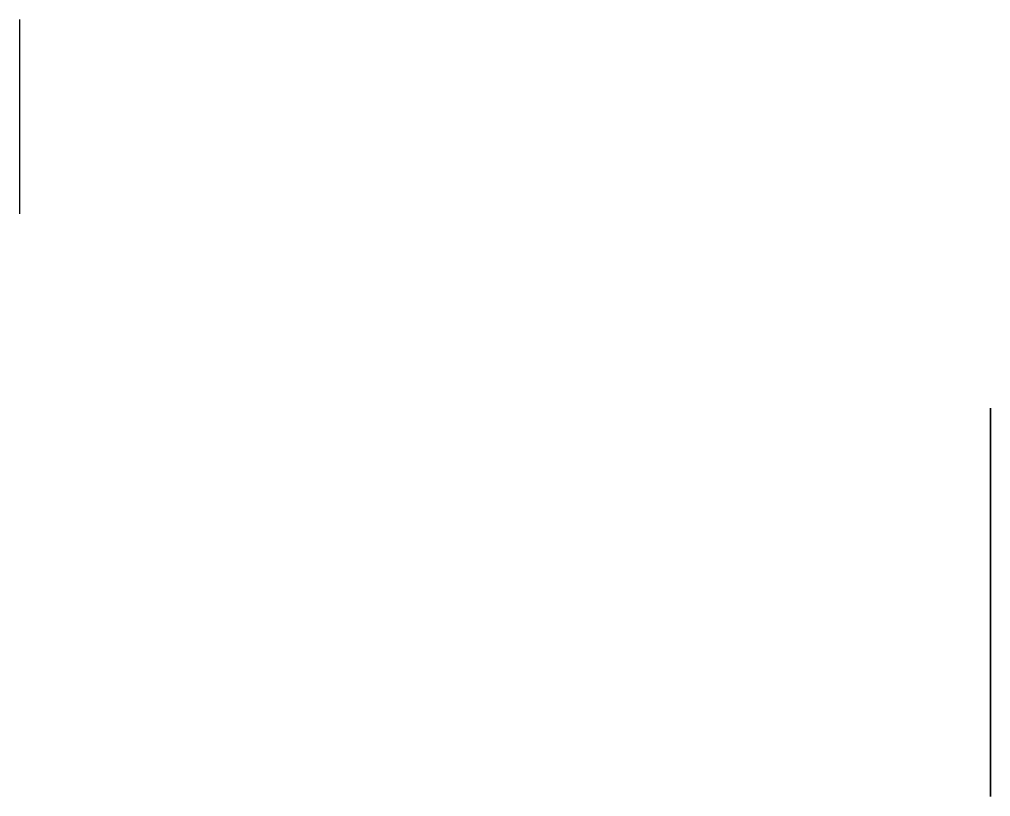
# Model space of a CAD drawing. Header units: millimetres. Extents: x 0 to 50, y 201.8 to 241.8.
import ezdxf

# ---------------------------------------------------------------- set-up
doc = ezdxf.new("R2010")
doc.units = ezdxf.units.MM

msp = doc.modelspace()

# ---------------------------------------------------------------- linework, layer by layer
at = {"extrusion": (1, 0, 0)}
for p, q in [((0, 241.803, 40.348), (0, 241.803, 55.348)), ((0, 241.803, 55.348), (0, 231.803, 55.348))]:
    msp.add_line(p, q, dxfattribs=at)
msp.add_circle((211.803, 85.348, 50), 10, dxfattribs=at)

doc.saveas('drawing.dxf')
